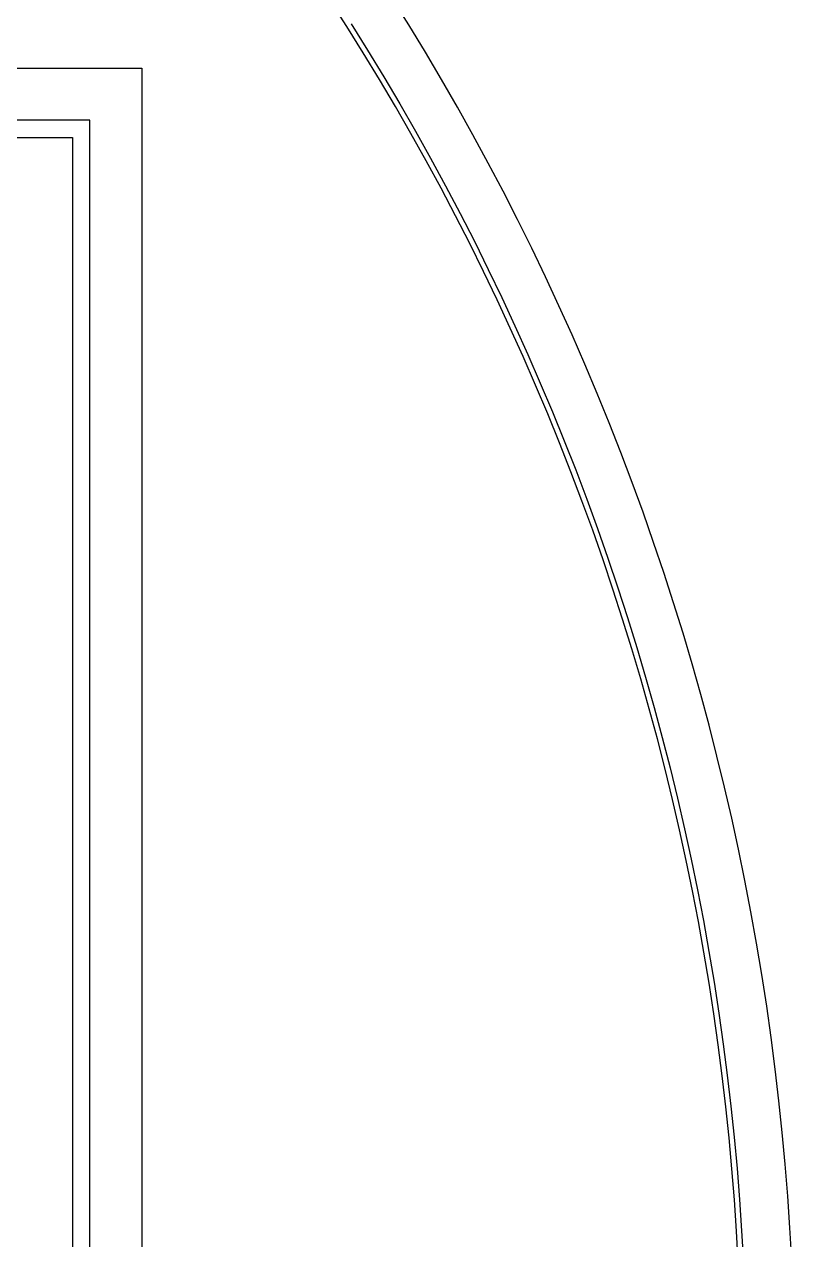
# Model space of a CAD drawing. Extents: x -25 to 123, y -44 to 109.
# Drawn here: x 99.82 to 122.42, y 36.55 to 72.36 of the extents above; entities that cross this region are included whole.
import ezdxf

# ---------------------------------------------------------------- set-up
doc = ezdxf.new("R2010")
doc.units = 0

msp = doc.modelspace()

# ---------------------------------------------------------------- linework, layer by layer
for p, q in [((109.318, 72.2966), (108.821, 73.0704)), ((111.146, 72.343), (110.648, 73.1392)), ((109.444, 72.3768), (109.932, 71.5955)), ((111.633, 71.5408), (111.146, 72.343)), ((109.805, 71.5168), (109.318, 72.2966)), ((110.282, 70.731), (109.805, 71.5168)), ((109.932, 71.5955), (110.411, 70.8082)), ((112.111, 70.7326), (111.633, 71.5408)), ((-11.2486, 71.0707), (103.283, 71.0707)), ((103.283, 71.0707), (103.283, -6.6469)), ((110.75, 69.9395), (110.282, 70.731)), ((110.411, 70.8082), (110.88, 70.015)), ((112.579, 69.9186), (112.111, 70.7326)), ((111.208, 69.1423), (110.75, 69.9395)), ((110.88, 70.015), (111.339, 69.2162)), ((113.036, 69.099), (112.579, 69.9186)), ((101.749, 69.5368), (-9.71469, 69.5368)), ((101.749, -5.11299), (101.749, 69.5368)), ((111.657, 68.3395), (111.208, 69.1423)), ((111.339, 69.2162), (111.788, 68.4118)), ((-9.2034, 69.0255), (101.237, 69.0255)), ((101.237, 69.0255), (101.237, -4.6017)), ((113.484, 68.2737), (113.036, 69.099)), ((111.788, 68.4118), (112.227, 67.602)), ((112.095, 67.5313), (111.657, 68.3395)), ((113.921, 67.4431), (113.484, 68.2737)), ((112.523, 66.7178), (112.095, 67.5313)), ((112.227, 67.602), (112.657, 66.7868)), ((114.349, 66.6072), (113.921, 67.4431)), ((112.942, 65.899), (112.523, 66.7178)), ((112.657, 66.7868), (113.076, 65.9665)), ((114.766, 65.766), (114.349, 66.6072)), ((113.35, 65.0752), (112.942, 65.899)), ((113.076, 65.9665), (113.485, 65.141)), ((115.172, 64.9199), (114.766, 65.766)), ((113.748, 64.2465), (113.35, 65.0752)), ((113.485, 65.141), (113.884, 64.3106)), ((115.568, 64.0688), (115.172, 64.9199)), ((114.136, 63.4129), (113.748, 64.2465)), ((113.884, 64.3106), (114.273, 63.4753)), ((115.954, 63.2129), (115.568, 64.0688)), ((114.514, 62.5746), (114.136, 63.4129)), ((114.273, 63.4753), (114.651, 62.6354)), ((116.329, 62.3523), (115.954, 63.2129)), ((114.882, 61.7318), (114.514, 62.5746)), ((114.651, 62.6354), (115.019, 61.7908)), ((116.694, 61.4872), (116.329, 62.3523)), ((115.239, 60.8844), (114.882, 61.7318)), ((115.019, 61.7908), (115.377, 60.9418)), ((117.048, 60.6177), (116.694, 61.4872)), ((115.585, 60.0328), (115.239, 60.8844)), ((115.377, 60.9418), (115.725, 60.0885)), ((117.391, 59.7439), (117.048, 60.6177)), ((115.921, 59.177), (115.585, 60.0328)), ((115.725, 60.0885), (116.061, 59.231)), ((117.723, 58.8659), (117.391, 59.7439)), ((116.247, 58.3172), (115.921, 59.177)), ((116.061, 59.231), (116.388, 58.3694)), ((118.045, 57.984), (117.723, 58.8659)), ((116.388, 58.3694), (116.703, 57.5039)), ((116.562, 57.4534), (116.247, 58.3172)), ((118.356, 57.0981), (118.045, 57.984)), ((116.867, 56.5858), (116.562, 57.4534)), ((116.703, 57.5039), (117.008, 56.6346)), ((118.656, 56.2085), (118.356, 57.0981)), ((117.16, 55.7145), (116.867, 56.5858)), ((117.008, 56.6346), (117.303, 55.7616)), ((118.945, 55.3154), (118.656, 56.2085)), ((117.443, 54.8397), (117.16, 55.7145)), ((117.303, 55.7616), (117.586, 54.885)), ((119.223, 54.4187), (118.945, 55.3154)), ((117.716, 53.9615), (117.443, 54.8397)), ((117.586, 54.885), (117.859, 54.005)), ((119.49, 53.5186), (119.223, 54.4187)), ((117.977, 53.08), (117.716, 53.9615)), ((117.859, 54.005), (118.121, 53.1218)), ((119.746, 52.6154), (119.49, 53.5186)), ((118.228, 52.1953), (117.977, 53.08)), ((118.121, 53.1218), (118.372, 52.2354)), ((119.991, 51.7091), (119.746, 52.6154)), ((118.468, 51.3077), (118.228, 52.1953)), ((118.372, 52.2354), (118.613, 51.3459)), ((120.224, 50.7999), (119.991, 51.7091)), ((118.697, 50.4172), (118.468, 51.3077)), ((118.613, 51.3459), (118.842, 50.4536)), ((120.447, 49.8878), (120.224, 50.7999)), ((118.915, 49.5239), (118.697, 50.4172)), ((118.842, 50.4536), (119.06, 49.5586)), ((120.658, 48.9731), (120.447, 49.8878)), ((119.121, 48.6281), (118.915, 49.5239)), ((119.06, 49.5586), (119.268, 48.6609)), ((120.858, 48.0559), (120.658, 48.9731)), ((119.317, 47.7297), (119.121, 48.6281)), ((119.268, 48.6609), (119.464, 47.7608)), ((121.047, 47.1363), (120.858, 48.0559)), ((119.502, 46.829), (119.317, 47.7297)), ((119.464, 47.7608), (119.649, 46.8583)), ((121.225, 46.2144), (121.047, 47.1363)), ((119.676, 45.9261), (119.502, 46.829)), ((119.649, 46.8583), (119.824, 45.9536)), ((121.391, 45.2905), (121.225, 46.2144)), ((119.839, 45.0212), (119.676, 45.9261)), ((119.824, 45.9536), (119.987, 45.0469)), ((121.546, 44.3645), (121.391, 45.2905)), ((119.991, 44.1143), (119.839, 45.0212)), ((119.987, 45.0469), (120.139, 44.1382)), ((120.131, 43.2057), (119.991, 44.1143)), ((120.139, 44.1382), (120.279, 43.2277)), ((121.689, 43.4368), (121.546, 44.3645)), ((121.821, 42.5073), (121.689, 43.4368)), ((120.26, 42.2953), (120.131, 43.2057)), ((120.279, 43.2277), (120.409, 42.3155)), ((120.379, 41.3835), (120.26, 42.2953)), ((120.409, 42.3155), (120.527, 41.4019)), ((121.942, 41.5763), (121.821, 42.5073)), ((122.051, 40.6439), (121.942, 41.5763)), ((120.485, 40.4703), (120.379, 41.3835)), ((120.527, 41.4019), (120.635, 40.4868)), ((120.581, 39.5558), (120.485, 40.4703)), ((120.635, 40.4868), (120.73, 39.5705)), ((122.149, 39.7102), (122.051, 40.6439)), ((120.666, 38.6403), (120.581, 39.5558)), ((120.73, 39.5705), (120.815, 38.6531)), ((122.235, 38.7754), (122.149, 39.7102)), ((122.31, 37.8396), (122.235, 38.7754)), ((120.739, 37.7237), (120.666, 38.6403)), ((120.815, 38.6531), (120.889, 37.7348)), ((120.801, 36.8064), (120.739, 37.7237)), ((120.889, 37.7348), (120.951, 36.8156)), ((122.373, 36.9029), (122.31, 37.8396)), ((122.425, 35.9656), (122.373, 36.9029)), ((120.852, 35.8883), (120.801, 36.8064)), ((120.951, 36.8156), (121.002, 35.8956))]:
    msp.add_line(p, q)

doc.saveas('drawing.dxf')
